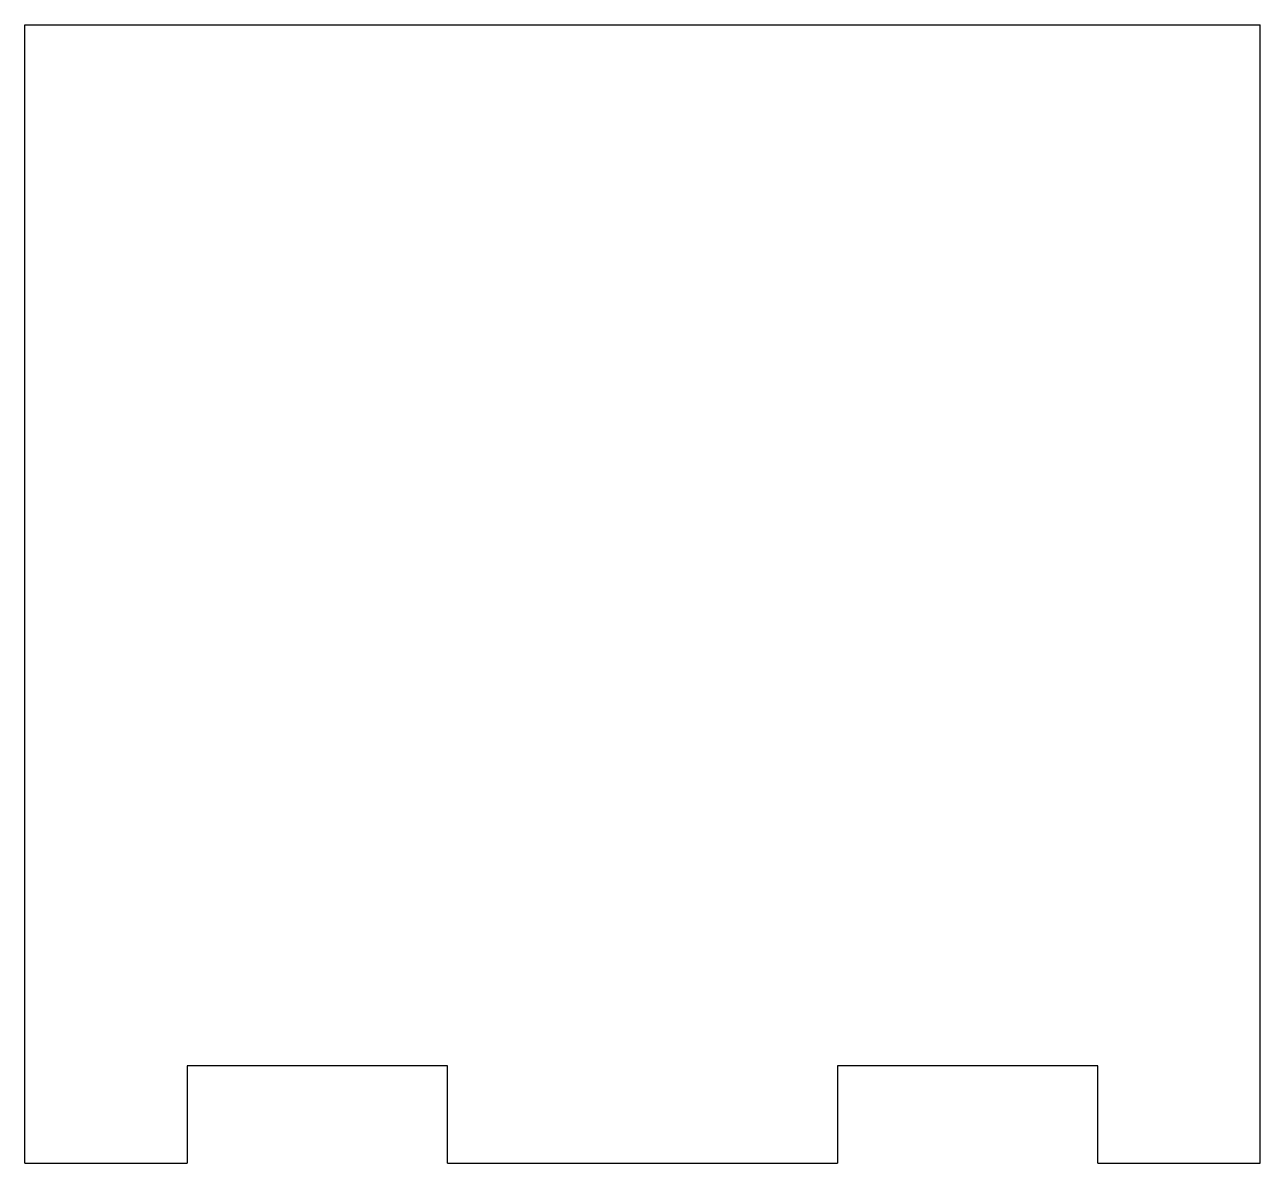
# Model space of a CAD drawing. Extents: x 0 to 38, y 3 to 38.
import ezdxf

# ---------------------------------------------------------------- set-up
doc = ezdxf.new("R2010")
doc.units = 0
doc.layers.add('VISIBLE', color=7, linetype='CONTINUOUS')

msp = doc.modelspace()

# ---------------------------------------------------------------- linework, layer by layer
at = {"layer": 'VISIBLE'}
for p, q in [((0, 38), (38, 38)), ((0, 3), (0, 38)), ((38, 3), (38, 38)), ((5, 6), (5, 3)), ((13, 6), (5, 6)), ((13, 3), (13, 6)), ((33, 6), (25, 6)), ((25, 6), (25, 3)), ((33, 3), (33, 6)), ((0, 3), (5, 3)), ((13, 3), (25, 3)), ((33, 3), (38, 3))]:
    msp.add_line(p, q, dxfattribs=at)

doc.saveas('drawing.dxf')
